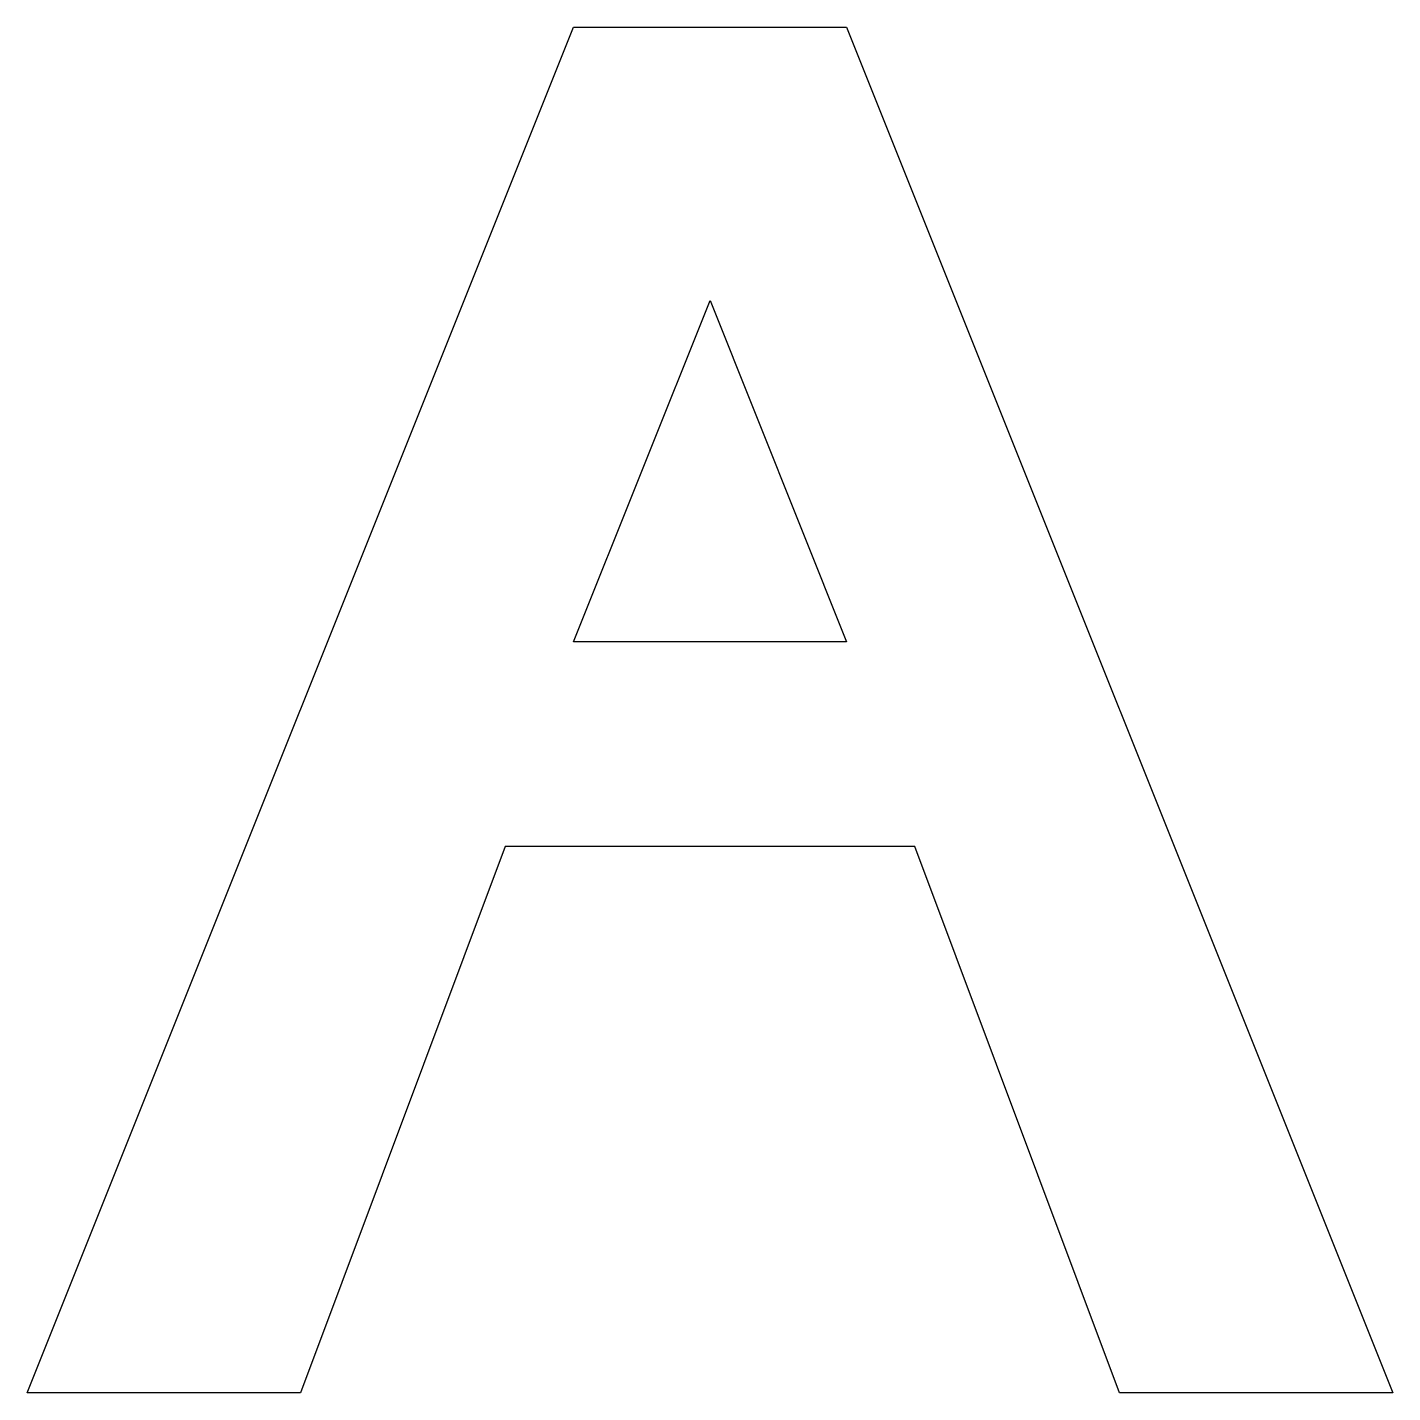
# Model space of a CAD drawing. Header units: metres. Extents: x -50 to 50, y -50 to 50.
import ezdxf

# ---------------------------------------------------------------- set-up
doc = ezdxf.new("R2010")
doc.units = ezdxf.units.M

msp = doc.modelspace()

# ---------------------------------------------------------------- linework, layer by layer
at = {"layer": 'PERFIL', "color": 1}
for points in [[(-50, -50), (-10, 50), (10, 50), (50, -50), (30, -50), (15, -10), (-15, -10), (-30, -50), (-50, -50)], [(-10, 5), (0, 30), (10, 5), (-10, 5)]]:
    msp.add_lwpolyline(points, dxfattribs=at)

doc.saveas('drawing.dxf')
